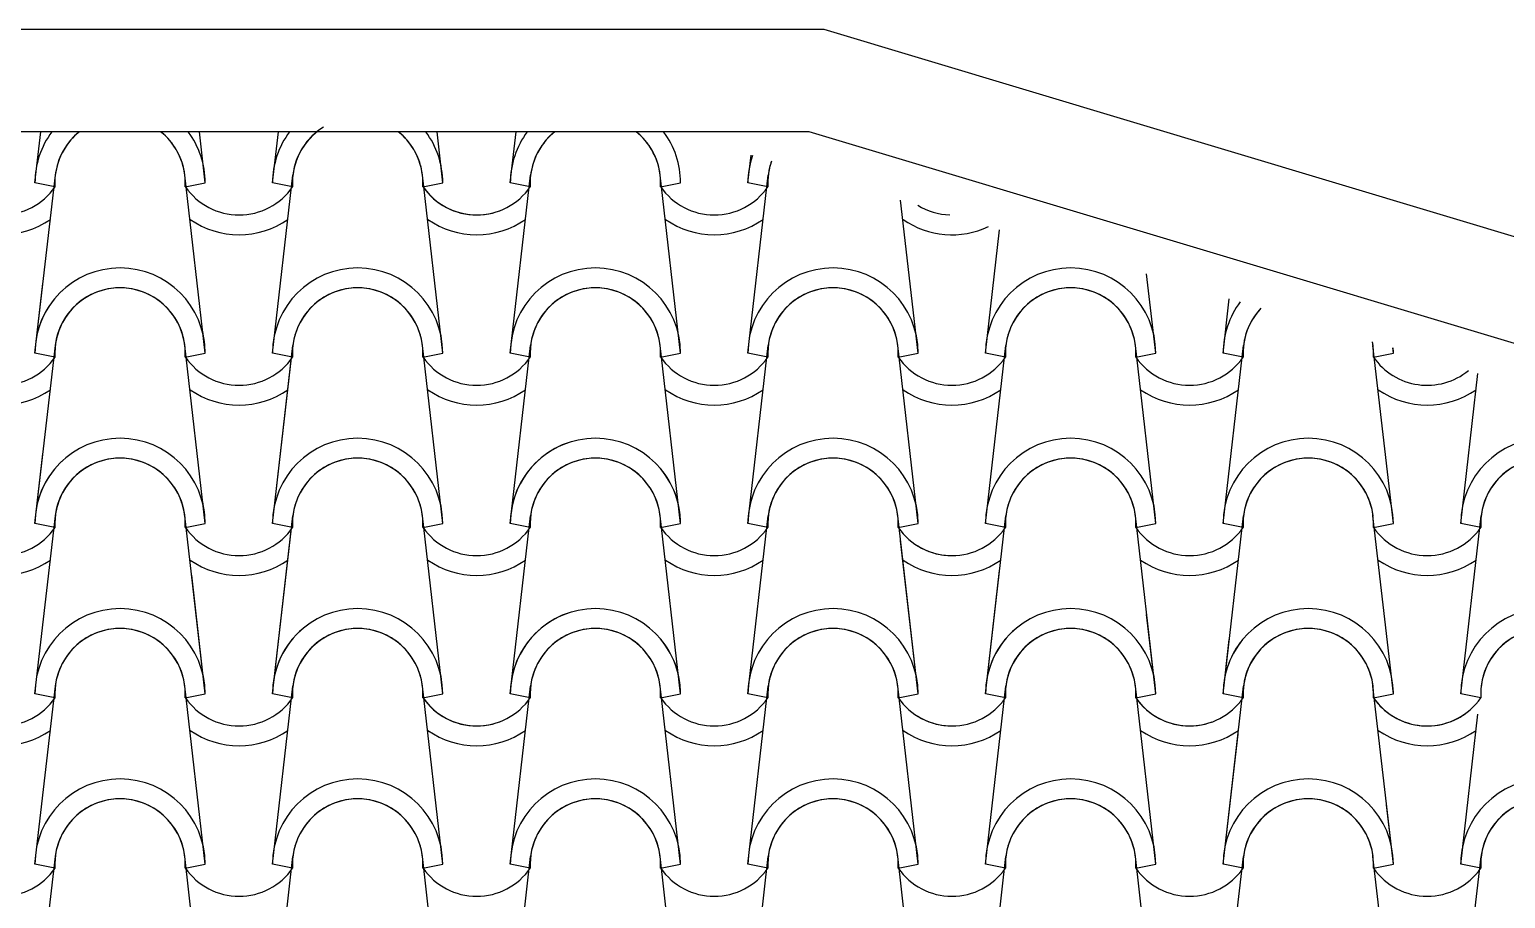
# Model space of a CAD drawing. Header units: millimetres. Extents: x -255 to 41745, y 236 to 29936.
# Drawn here: x 32038 to 33122, y 26380 to 27018 of the extents above; entities that cross this region are included whole.
import ezdxf

# ---------------------------------------------------------------- set-up
doc = ezdxf.new("R2010")
doc.units = ezdxf.units.MM
doc.layers.add('1', color=1, linetype='Continuous')
doc.layers.add('CALIDADES', color=7, linetype='Continuous')

msp = doc.modelspace()

# ---------------------------------------------------------------- linework, layer by layer
at = {"layer": '1'}
for p, q in [((32041.9, 26905.6), (32046.2, 26943.1)), ((32166.9, 26905.6), (32162.7, 26943.1)), ((32166.9, 26905.6), (32162.7, 26943.1)), ((32166.9, 26905.6), (32162.7, 26943.1)), ((32216.4, 26905.6), (32220.7, 26943.1)), ((32216.4, 26905.6), (32220.7, 26943.1)), ((32216.4, 26905.6), (32220.7, 26943.1)), ((32341.4, 26905.6), (32337.2, 26943.1)), ((32341.4, 26905.6), (32337.2, 26943.1)), ((32391, 26905.6), (32395.2, 26943.1)), ((32391, 26905.6), (32395.2, 26943.1)), ((32565.5, 26905.6), (32567.8, 26925.8)), ((32041.9, 26780.6), (32056.9, 26911.3)), ((32056.6, 26902.6), (32041.9, 26905.6)), ((32056.6, 26902.6), (32041.9, 26905.6)), ((32056.6, 26902.6), (32041.9, 26905.6)), ((32166.9, 26780.6), (32152, 26911.3)), ((32152.3, 26902.6), (32166.9, 26905.6)), ((32152.3, 26902.6), (32166.9, 26905.6)), ((32152.3, 26902.6), (32166.9, 26905.6)), ((32152.3, 26902.6), (32166.9, 26905.6)), ((32152.3, 26902.6), (32166.9, 26905.6)), ((32152.3, 26902.6), (32166.9, 26905.6)), ((32152.3, 26902.6), (32166.9, 26905.6)), ((32152.3, 26902.6), (32166.9, 26905.6)), ((32216.4, 26780.6), (32231.4, 26911.3)), ((32231.1, 26902.6), (32216.4, 26905.6)), ((32231.1, 26902.6), (32216.4, 26905.6)), ((32231.1, 26902.6), (32216.4, 26905.6)), ((32231.1, 26902.6), (32216.4, 26905.6)), ((32231.1, 26902.6), (32216.4, 26905.6)), ((32231.1, 26902.6), (32216.4, 26905.6)), ((32231.1, 26902.6), (32216.4, 26905.6)), ((32231.1, 26902.6), (32216.4, 26905.6)), ((32341.4, 26780.6), (32326.5, 26911.3)), ((32341.4, 26780.6), (32326.5, 26911.3)), ((32326.8, 26902.6), (32341.4, 26905.6)), ((32326.8, 26902.6), (32341.4, 26905.6)), ((32326.8, 26902.6), (32341.4, 26905.6)), ((32326.8, 26902.6), (32341.4, 26905.6)), ((32326.8, 26902.6), (32341.4, 26905.6)), ((32326.8, 26902.6), (32341.4, 26905.6)), ((32326.8, 26902.6), (32341.4, 26905.6)), ((32391, 26780.6), (32405.9, 26911.3)), ((32391, 26780.6), (32405.9, 26911.3)), ((32405.6, 26902.6), (32391, 26905.6)), ((32405.6, 26902.6), (32391, 26905.6)), ((32405.6, 26902.6), (32391, 26905.6)), ((32405.6, 26902.6), (32391, 26905.6)), ((32405.6, 26902.6), (32391, 26905.6)), ((32405.6, 26902.6), (32391, 26905.6)), ((32405.6, 26902.6), (32391, 26905.6)), ((32516, 26780.6), (32501, 26911.3)), ((32516, 26780.6), (32501, 26911.3)), ((32501.3, 26902.6), (32516, 26905.6)), ((32501.3, 26902.6), (32516, 26905.6)), ((32501.3, 26902.6), (32516, 26905.6)), ((32501.3, 26902.6), (32516, 26905.6)), ((32565.5, 26780.6), (32580.4, 26911.3)), ((32565.5, 26780.6), (32580.4, 26911.3)), ((32580.1, 26902.6), (32565.5, 26905.6)), ((32580.1, 26902.6), (32565.5, 26905.6)), ((32580.1, 26902.6), (32565.5, 26905.6)), ((32580.1, 26902.6), (32565.5, 26905.6)), ((32690.5, 26780.6), (32677.6, 26892.9)), ((32690.5, 26780.6), (32677.6, 26892.9)), ((32740, 26780.6), (32750.3, 26871.1)), ((32740, 26780.6), (32750.3, 26871.1)), ((32865, 26780.6), (32858.3, 26838.7)), ((32865, 26780.6), (32858.3, 26838.7)), ((32041.9, 26780.6), (32047.8, 26831.8)), ((32914.5, 26780.6), (32919, 26820.5)), ((32914.5, 26780.6), (32919, 26820.5)), ((32166.9, 26780.6), (32165.1, 26796.6)), ((32041.9, 26655.6), (32056.9, 26786.3)), ((32041.9, 26655.6), (32056.9, 26786.3)), ((32166.9, 26655.6), (32152, 26786.3)), ((32166.9, 26655.6), (32152, 26786.3)), ((32216.4, 26655.6), (32231.4, 26786.3)), ((32341.4, 26655.6), (32326.5, 26786.3)), ((32391, 26655.6), (32405.9, 26786.3)), ((32516, 26655.6), (32501, 26786.3)), ((32565.5, 26655.6), (32580.4, 26786.3)), ((32690.5, 26655.6), (32675.5, 26786.3)), ((32740, 26655.6), (32754.9, 26786.3)), ((32865, 26655.6), (32850, 26786.3)), ((32914.5, 26655.6), (32929.4, 26786.3)), ((33039.5, 26655.6), (33024.5, 26786.3)), ((33039.5, 26780.6), (33039, 26784.5)), ((33039.5, 26780.6), (33039, 26784.5)), ((32056.6, 26777.6), (32041.9, 26780.6)), ((32056.6, 26777.6), (32041.9, 26780.6)), ((32056.6, 26777.6), (32041.9, 26780.6)), ((32056.6, 26777.6), (32041.9, 26780.6)), ((32152.3, 26777.6), (32166.9, 26780.6)), ((32152.3, 26777.6), (32166.9, 26780.6)), ((32152.3, 26777.6), (32166.9, 26780.6)), ((32152.3, 26777.6), (32166.9, 26780.6)), ((32216.4, 26780.6), (32216.5, 26781.2)), ((32231.1, 26777.6), (32216.4, 26780.6)), ((32231.1, 26777.6), (32216.4, 26780.6)), ((32231.1, 26777.6), (32216.4, 26780.6)), ((32231.1, 26777.6), (32216.4, 26780.6)), ((32216.4, 26655.6), (32230.3, 26777.1)), ((32326.8, 26777.6), (32341.4, 26780.6)), ((32326.8, 26777.6), (32341.4, 26780.6)), ((32326.8, 26777.6), (32341.4, 26780.6)), ((32326.8, 26777.6), (32341.4, 26780.6)), ((32405.6, 26777.6), (32391, 26780.6)), ((32405.6, 26777.6), (32391, 26780.6)), ((32405.6, 26777.6), (32391, 26780.6)), ((32405.6, 26777.6), (32391, 26780.6)), ((32501.3, 26777.6), (32516, 26780.6)), ((32501.3, 26777.6), (32516, 26780.6)), ((32501.3, 26777.6), (32516, 26780.6)), ((32501.3, 26777.6), (32516, 26780.6)), ((32580.1, 26777.6), (32565.5, 26780.6)), ((32580.1, 26777.6), (32565.5, 26780.6)), ((32580.1, 26777.6), (32565.5, 26780.6)), ((32580.1, 26777.6), (32565.5, 26780.6)), ((32675.8, 26777.6), (32690.5, 26780.6)), ((32675.8, 26777.6), (32690.5, 26780.6)), ((32675.8, 26777.6), (32690.5, 26780.6)), ((32675.8, 26777.6), (32690.5, 26780.6)), ((32754.6, 26777.6), (32740, 26780.6)), ((32754.6, 26777.6), (32740, 26780.6)), ((32754.6, 26777.6), (32740, 26780.6)), ((32754.6, 26777.6), (32740, 26780.6)), ((32850.3, 26777.6), (32865, 26780.6)), ((32850.3, 26777.6), (32865, 26780.6)), ((32850.3, 26777.6), (32865, 26780.6)), ((32850.3, 26777.6), (32865, 26780.6)), ((32929.1, 26777.6), (32914.5, 26780.6)), ((32929.1, 26777.6), (32914.5, 26780.6)), ((32929.1, 26777.6), (32914.5, 26780.6)), ((32929.1, 26777.6), (32914.5, 26780.6)), ((33024.8, 26777.6), (33039.5, 26780.6)), ((33024.8, 26777.6), (33039.5, 26780.6)), ((33024.8, 26777.6), (33039.5, 26780.6)), ((33024.8, 26777.6), (33039.5, 26780.6)), ((33089, 26655.6), (33101.5, 26765.7)), ((32041.9, 26655.6), (32047.8, 26706.8)), ((32166.9, 26655.6), (32165.1, 26671.6)), ((32041.9, 26530.6), (32056.9, 26661.3)), ((32041.9, 26530.6), (32056.9, 26661.3)), ((32041.9, 26530.6), (32056.9, 26661.3)), ((32056.6, 26652.6), (32041.9, 26655.6)), ((32056.6, 26652.6), (32041.9, 26655.6)), ((32056.6, 26652.6), (32041.9, 26655.6)), ((32056.6, 26652.6), (32041.9, 26655.6)), ((32056.6, 26652.6), (32041.9, 26655.6)), ((32056.6, 26652.6), (32041.9, 26655.6)), ((32166.9, 26530.6), (32152, 26661.3)), ((32166.9, 26530.6), (32152, 26661.3)), ((32166.9, 26530.6), (32152, 26661.3)), ((32166.9, 26530.6), (32152, 26661.3)), ((32152.3, 26652.6), (32166.9, 26655.6)), ((32152.3, 26652.6), (32166.9, 26655.6)), ((32152.3, 26652.6), (32166.9, 26655.6)), ((32152.3, 26652.6), (32166.9, 26655.6)), ((32152.3, 26652.6), (32166.9, 26655.6)), ((32152.3, 26652.6), (32166.9, 26655.6)), ((32152.3, 26652.6), (32166.9, 26655.6)), ((32152.3, 26652.6), (32166.9, 26655.6)), ((32216.4, 26530.6), (32231.4, 26661.3)), ((32216.4, 26530.6), (32231.4, 26661.3)), ((32216.4, 26530.6), (32231.4, 26661.3)), ((32216.4, 26655.6), (32216.5, 26656.2)), ((32231.1, 26652.6), (32216.4, 26655.6)), ((32231.1, 26652.6), (32216.4, 26655.6)), ((32231.1, 26652.6), (32216.4, 26655.6)), ((32231.1, 26652.6), (32216.4, 26655.6)), ((32231.1, 26652.6), (32216.4, 26655.6)), ((32231.1, 26652.6), (32216.4, 26655.6)), ((32231.1, 26652.6), (32216.4, 26655.6)), ((32231.1, 26652.6), (32216.4, 26655.6)), ((32341.4, 26530.6), (32326.5, 26661.3)), ((32341.4, 26530.6), (32326.5, 26661.3)), ((32341.4, 26530.6), (32326.5, 26661.3)), ((32326.8, 26652.6), (32341.4, 26655.6)), ((32326.8, 26652.6), (32341.4, 26655.6)), ((32326.8, 26652.6), (32341.4, 26655.6)), ((32326.8, 26652.6), (32341.4, 26655.6)), ((32326.8, 26652.6), (32341.4, 26655.6)), ((32326.8, 26652.6), (32341.4, 26655.6)), ((32391, 26530.6), (32405.9, 26661.3)), ((32391, 26530.6), (32405.9, 26661.3)), ((32391, 26530.6), (32405.9, 26661.3)), ((32405.6, 26652.6), (32391, 26655.6)), ((32405.6, 26652.6), (32391, 26655.6)), ((32405.6, 26652.6), (32391, 26655.6)), ((32405.6, 26652.6), (32391, 26655.6)), ((32405.6, 26652.6), (32391, 26655.6)), ((32405.6, 26652.6), (32391, 26655.6)), ((32516, 26530.6), (32501, 26661.3)), ((32516, 26530.6), (32501, 26661.3)), ((32501.3, 26652.6), (32516, 26655.6)), ((32501.3, 26652.6), (32516, 26655.6)), ((32501.3, 26652.6), (32516, 26655.6)), ((32501.3, 26652.6), (32516, 26655.6)), ((32565.5, 26530.6), (32580.4, 26661.3)), ((32565.5, 26530.6), (32580.4, 26661.3)), ((32580.1, 26652.6), (32565.5, 26655.6)), ((32580.1, 26652.6), (32565.5, 26655.6)), ((32580.1, 26652.6), (32565.5, 26655.6)), ((32580.1, 26652.6), (32565.5, 26655.6)), ((32690.5, 26530.6), (32675.5, 26661.3)), ((32675.8, 26652.6), (32690.5, 26655.6)), ((32675.8, 26652.6), (32690.5, 26655.6)), ((32740, 26530.6), (32754.9, 26661.3)), ((32754.6, 26652.6), (32740, 26655.6)), ((32754.6, 26652.6), (32740, 26655.6)), ((32865, 26530.6), (32850, 26661.3)), ((32850.3, 26652.6), (32865, 26655.6)), ((32850.3, 26652.6), (32865, 26655.6)), ((32914.5, 26530.6), (32929.4, 26661.3)), ((32929.1, 26652.6), (32914.5, 26655.6)), ((32929.1, 26652.6), (32914.5, 26655.6)), ((33039.5, 26530.6), (33024.5, 26661.3)), ((33024.8, 26652.6), (33039.5, 26655.6)), ((33024.8, 26652.6), (33039.5, 26655.6)), ((33089, 26530.6), (33103.9, 26661.3)), ((33103.6, 26652.6), (33089, 26655.6)), ((33103.6, 26652.6), (33089, 26655.6)), ((32216.4, 26530.6), (32230.3, 26652.1)), ((32690.5, 26530.6), (32677.6, 26642.9)), ((32740, 26530.6), (32750.3, 26621.1)), ((32166.9, 26530.6), (32157, 26617.6)), ((32690.5, 26530.6), (32680.5, 26617.6)), ((32865, 26530.6), (32858.3, 26588.7)), ((32216.4, 26530.6), (32222.8, 26586.3)), ((32740, 26530.6), (32746.3, 26586.3)), ((32914.5, 26530.6), (32919, 26570.5)), ((32041.9, 26405.6), (32056.9, 26536.3)), ((32166.9, 26405.6), (32152, 26536.3)), ((32216.4, 26405.6), (32231.4, 26536.3)), ((32341.4, 26405.6), (32326.5, 26536.3)), ((32341.4, 26405.6), (32326.5, 26536.3)), ((32391, 26405.6), (32405.9, 26536.3)), ((32391, 26405.6), (32405.9, 26536.3)), ((32516, 26405.6), (32501, 26536.3)), ((32516, 26405.6), (32501, 26536.3)), ((32565.5, 26405.6), (32580.4, 26536.3)), ((32565.5, 26405.6), (32580.4, 26536.3)), ((32690.5, 26405.6), (32675.5, 26536.3)), ((32690.5, 26405.6), (32675.5, 26536.3)), ((32740, 26405.6), (32754.9, 26536.3)), ((32740, 26405.6), (32754.9, 26536.3)), ((32865, 26405.6), (32850, 26536.3)), ((32865, 26405.6), (32850, 26536.3)), ((32914.5, 26405.6), (32929.4, 26536.3)), ((33039.5, 26405.6), (33024.5, 26536.3)), ((33039.5, 26530.6), (33039, 26534.5)), ((32056.6, 26527.6), (32041.9, 26530.6)), ((32056.6, 26527.6), (32041.9, 26530.6)), ((32056.6, 26527.6), (32041.9, 26530.6)), ((32056.6, 26527.6), (32041.9, 26530.6)), ((32056.6, 26527.6), (32041.9, 26530.6)), ((32056.6, 26527.6), (32041.9, 26530.6)), ((32056.6, 26527.6), (32041.9, 26530.6)), ((32152.3, 26527.6), (32166.9, 26530.6)), ((32152.3, 26527.6), (32166.9, 26530.6)), ((32152.3, 26527.6), (32166.9, 26530.6)), ((32152.3, 26527.6), (32166.9, 26530.6)), ((32152.3, 26527.6), (32166.9, 26530.6)), ((32152.3, 26527.6), (32166.9, 26530.6)), ((32152.3, 26527.6), (32166.9, 26530.6)), ((32152.3, 26527.6), (32166.9, 26530.6)), ((32152.3, 26527.6), (32166.9, 26530.6)), ((32152.3, 26527.6), (32166.9, 26530.6)), ((32152.3, 26527.6), (32166.9, 26530.6)), ((32152.3, 26527.6), (32166.9, 26530.6)), ((32152.3, 26527.6), (32166.9, 26530.6)), ((32152.3, 26527.6), (32166.9, 26530.6)), ((32231.1, 26527.6), (32216.4, 26530.6)), ((32231.1, 26527.6), (32216.4, 26530.6)), ((32231.1, 26527.6), (32216.4, 26530.6)), ((32231.1, 26527.6), (32216.4, 26530.6)), ((32231.1, 26527.6), (32216.4, 26530.6)), ((32231.1, 26527.6), (32216.4, 26530.6)), ((32231.1, 26527.6), (32216.4, 26530.6)), ((32231.1, 26527.6), (32216.4, 26530.6)), ((32231.1, 26527.6), (32216.4, 26530.6)), ((32231.1, 26527.6), (32216.4, 26530.6)), ((32231.1, 26527.6), (32216.4, 26530.6)), ((32231.1, 26527.6), (32216.4, 26530.6)), ((32231.1, 26527.6), (32216.4, 26530.6)), ((32231.1, 26527.6), (32216.4, 26530.6)), ((32326.8, 26527.6), (32341.4, 26530.6)), ((32326.8, 26527.6), (32341.4, 26530.6)), ((32326.8, 26527.6), (32341.4, 26530.6)), ((32326.8, 26527.6), (32341.4, 26530.6)), ((32326.8, 26527.6), (32341.4, 26530.6)), ((32326.8, 26527.6), (32341.4, 26530.6)), ((32326.8, 26527.6), (32341.4, 26530.6)), ((32326.8, 26527.6), (32341.4, 26530.6)), ((32326.8, 26527.6), (32341.4, 26530.6)), ((32326.8, 26527.6), (32341.4, 26530.6)), ((32326.8, 26527.6), (32341.4, 26530.6)), ((32326.8, 26527.6), (32341.4, 26530.6)), ((32326.8, 26527.6), (32341.4, 26530.6)), ((32405.6, 26527.6), (32391, 26530.6)), ((32405.6, 26527.6), (32391, 26530.6)), ((32405.6, 26527.6), (32391, 26530.6)), ((32405.6, 26527.6), (32391, 26530.6)), ((32405.6, 26527.6), (32391, 26530.6)), ((32405.6, 26527.6), (32391, 26530.6)), ((32405.6, 26527.6), (32391, 26530.6)), ((32405.6, 26527.6), (32391, 26530.6)), ((32405.6, 26527.6), (32391, 26530.6)), ((32405.6, 26527.6), (32391, 26530.6)), ((32405.6, 26527.6), (32391, 26530.6)), ((32405.6, 26527.6), (32391, 26530.6)), ((32405.6, 26527.6), (32391, 26530.6)), ((32501.3, 26527.6), (32516, 26530.6)), ((32501.3, 26527.6), (32516, 26530.6)), ((32501.3, 26527.6), (32516, 26530.6)), ((32501.3, 26527.6), (32516, 26530.6)), ((32501.3, 26527.6), (32516, 26530.6)), ((32501.3, 26527.6), (32516, 26530.6)), ((32501.3, 26527.6), (32516, 26530.6)), ((32501.3, 26527.6), (32516, 26530.6)), ((32580.1, 26527.6), (32565.5, 26530.6)), ((32580.1, 26527.6), (32565.5, 26530.6)), ((32580.1, 26527.6), (32565.5, 26530.6)), ((32580.1, 26527.6), (32565.5, 26530.6)), ((32580.1, 26527.6), (32565.5, 26530.6)), ((32580.1, 26527.6), (32565.5, 26530.6)), ((32580.1, 26527.6), (32565.5, 26530.6)), ((32580.1, 26527.6), (32565.5, 26530.6)), ((32675.8, 26527.6), (32690.5, 26530.6)), ((32675.8, 26527.6), (32690.5, 26530.6)), ((32675.8, 26527.6), (32690.5, 26530.6)), ((32675.8, 26527.6), (32690.5, 26530.6)), ((32675.8, 26527.6), (32690.5, 26530.6)), ((32675.8, 26527.6), (32690.5, 26530.6)), ((32754.6, 26527.6), (32740, 26530.6)), ((32754.6, 26527.6), (32740, 26530.6)), ((32754.6, 26527.6), (32740, 26530.6)), ((32754.6, 26527.6), (32740, 26530.6)), ((32754.6, 26527.6), (32740, 26530.6)), ((32754.6, 26527.6), (32740, 26530.6)), ((32850.3, 26527.6), (32865, 26530.6)), ((32850.3, 26527.6), (32865, 26530.6)), ((32850.3, 26527.6), (32865, 26530.6)), ((32850.3, 26527.6), (32865, 26530.6)), ((32929.1, 26527.6), (32914.5, 26530.6)), ((32929.1, 26527.6), (32914.5, 26530.6)), ((32929.1, 26527.6), (32914.5, 26530.6)), ((32929.1, 26527.6), (32914.5, 26530.6)), ((33024.8, 26527.6), (33039.5, 26530.6)), ((33024.8, 26527.6), (33039.5, 26530.6)), ((33024.8, 26527.6), (33039.5, 26530.6)), ((33024.8, 26527.6), (33039.5, 26530.6)), ((33103.6, 26527.6), (33089, 26530.6)), ((33103.6, 26527.6), (33089, 26530.6)), ((33089, 26405.6), (33101.5, 26515.7)), ((32914.5, 26405.6), (32925.4, 26501)), ((33039.5, 26405.6), (33034.5, 26449)), ((33089, 26405.6), (33090.9, 26422.2)), ((32041.9, 26280.6), (32056.9, 26411.3)), ((32056.6, 26402.6), (32041.9, 26405.6)), ((32056.6, 26402.6), (32041.9, 26405.6)), ((32166.9, 26280.6), (32152, 26411.3)), ((32152.3, 26402.6), (32166.9, 26405.6)), ((32152.3, 26402.6), (32166.9, 26405.6)), ((32216.4, 26280.6), (32231.4, 26411.3)), ((32231.1, 26402.6), (32216.4, 26405.6)), ((32231.1, 26402.6), (32216.4, 26405.6)), ((32341.4, 26280.6), (32326.5, 26411.3)), ((32326.8, 26402.6), (32341.4, 26405.6)), ((32326.8, 26402.6), (32341.4, 26405.6)), ((32326.8, 26402.6), (32341.4, 26405.6)), ((32326.8, 26402.6), (32341.4, 26405.6)), ((32391, 26280.6), (32405.9, 26411.3)), ((32405.6, 26402.6), (32391, 26405.6)), ((32405.6, 26402.6), (32391, 26405.6)), ((32405.6, 26402.6), (32391, 26405.6)), ((32405.6, 26402.6), (32391, 26405.6)), ((32516, 26280.6), (32501, 26411.3)), ((32501.3, 26402.6), (32516, 26405.6)), ((32501.3, 26402.6), (32516, 26405.6)), ((32501.3, 26402.6), (32516, 26405.6)), ((32501.3, 26402.6), (32516, 26405.6)), ((32565.5, 26280.6), (32580.4, 26411.3)), ((32580.1, 26402.6), (32565.5, 26405.6)), ((32580.1, 26402.6), (32565.5, 26405.6)), ((32580.1, 26402.6), (32565.5, 26405.6)), ((32580.1, 26402.6), (32565.5, 26405.6)), ((32690.5, 26280.6), (32675.5, 26411.3)), ((32675.8, 26402.6), (32690.5, 26405.6)), ((32675.8, 26402.6), (32690.5, 26405.6)), ((32675.8, 26402.6), (32690.5, 26405.6)), ((32675.8, 26402.6), (32690.5, 26405.6)), ((32740, 26280.6), (32754.9, 26411.3)), ((32754.6, 26402.6), (32740, 26405.6)), ((32754.6, 26402.6), (32740, 26405.6)), ((32754.6, 26402.6), (32740, 26405.6)), ((32754.6, 26402.6), (32740, 26405.6)), ((32865, 26280.6), (32850, 26411.3)), ((32850.3, 26402.6), (32865, 26405.6)), ((32850.3, 26402.6), (32865, 26405.6)), ((32850.3, 26402.6), (32865, 26405.6)), ((32850.3, 26402.6), (32865, 26405.6)), ((32914.5, 26280.6), (32929.4, 26411.3)), ((32929.1, 26402.6), (32914.5, 26405.6)), ((32929.1, 26402.6), (32914.5, 26405.6)), ((32929.1, 26402.6), (32914.5, 26405.6)), ((32929.1, 26402.6), (32914.5, 26405.6)), ((33039.5, 26280.6), (33024.5, 26411.3)), ((33024.8, 26402.6), (33039.5, 26405.6)), ((33024.8, 26402.6), (33039.5, 26405.6)), ((33024.8, 26402.6), (33039.5, 26405.6)), ((33024.8, 26402.6), (33039.5, 26405.6)), ((33089, 26280.6), (33103.9, 26411.3)), ((33103.6, 26402.6), (33089, 26405.6)), ((33103.6, 26402.6), (33089, 26405.6)), ((33103.6, 26402.6), (33089, 26405.6)), ((33103.6, 26402.6), (33089, 26405.6))]:
    msp.add_line(p, q, dxfattribs=at)
for centre, radius, start, end in [((32278.9, 26905.6), 47.9, 121.4531, 183.5113), ((32278.9, 26905.6), 47.9, 121.4531, 183.5113), ((32278.9, 26905.6), 47.9, 121.4531, 173.162), ((32104.4, 26905.6), 62.5, 143.1301, 180), ((32104.4, 26905.6), 62.5, 143.1301, 180), ((32104.4, 26905.6), 62.5, 143.1301, 180), ((32104.4, 26905.6), 47.9, 128.5, 183.5113), ((32104.4, 26905.6), 47.9, 128.5, 183.5113), ((32104.4, 26905.6), 47.9, 128.5, 183.5113), ((32104.4, 26905.6), 47.9, 128.5, 173.162), ((32104.4, 26905.6), 47.9, 356.4887, 51.5), ((32104.4, 26905.6), 47.9, 356.4887, 51.5), ((32104.4, 26905.6), 47.9, 356.4887, 51.5), ((32104.4, 26905.6), 47.9, 6.838, 51.5), ((32104.4, 26905.6), 62.5, 0, 36.8699), ((32104.4, 26905.6), 62.5, 0, 36.8699), ((32104.4, 26905.6), 62.5, 0, 36.8699), ((32278.9, 26905.6), 62.5, 143.1301, 180), ((32278.9, 26905.6), 62.5, 143.1301, 180), ((32278.9, 26905.6), 62.5, 143.1301, 180), ((32278.9, 26905.6), 62.5, 143.1301, 180), ((32278.9, 26905.6), 62.5, 143.1301, 180), ((32278.9, 26905.6), 62.5, 143.1301, 180), ((32278.9, 26905.6), 62.5, 143.1301, 180), ((32278.9, 26905.6), 47.9, 128.5, 183.5113), ((32278.9, 26905.6), 47.9, 128.5, 183.5113), ((32278.9, 26905.6), 47.9, 128.5, 183.5113), ((32278.9, 26905.6), 47.9, 128.5, 183.5113), ((32278.9, 26905.6), 47.9, 128.5, 183.5113), ((32278.9, 26905.6), 47.9, 128.5, 173.162), ((32278.9, 26905.6), 47.9, 128.5, 173.162), ((32278.9, 26905.6), 47.9, 356.4887, 51.5), ((32278.9, 26905.6), 47.9, 356.4887, 51.5), ((32278.9, 26905.6), 47.9, 356.4887, 51.5), ((32278.9, 26905.6), 47.9, 6.838, 51.5), ((32278.9, 26905.6), 47.9, 356.4887, 51.5), ((32278.9, 26905.6), 47.9, 356.4887, 51.5), ((32278.9, 26905.6), 47.9, 6.838, 51.5), ((32278.9, 26905.6), 62.5, 0, 36.8699), ((32278.9, 26905.6), 62.5, 0, 36.8699), ((32278.9, 26905.6), 62.5, 0, 36.8699), ((32278.9, 26905.6), 62.5, 0, 36.8699), ((32278.9, 26905.6), 62.5, 0, 36.8699), ((32453.5, 26905.6), 62.5, 143.1301, 180), ((32453.5, 26905.6), 62.5, 143.1301, 180), ((32453.5, 26905.6), 62.5, 143.1301, 180), ((32453.5, 26905.6), 62.5, 143.1301, 180), ((32453.5, 26905.6), 47.9, 128.5, 183.5113), ((32453.5, 26905.6), 47.9, 128.5, 183.5113), ((32453.5, 26905.6), 47.9, 128.5, 183.5113), ((32453.5, 26905.6), 47.9, 128.5, 183.5113), ((32453.5, 26905.6), 47.9, 128.5, 173.162), ((32453.5, 26905.6), 47.9, 128.5, 173.162), ((32453.5, 26905.6), 47.9, 356.4887, 51.5), ((32453.5, 26905.6), 47.9, 356.4887, 51.5), ((32453.5, 26905.6), 47.9, 6.838, 51.5), ((32453.5, 26905.6), 47.9, 356.4887, 51.5), ((32453.5, 26905.6), 47.9, 356.4887, 51.5), ((32453.5, 26905.6), 47.9, 6.838, 51.5), ((32453.5, 26905.6), 62.5, 0, 36.8699), ((32453.5, 26905.6), 62.5, 0, 36.8699), ((32453.5, 26905.6), 62.5, 0, 36.8699), ((32453.5, 26905.6), 62.5, 0, 36.8699), ((32628, 26905.6), 62.5, 161.3387, 180), ((32628, 26905.6), 62.5, 161.3387, 180), ((32628, 26905.6), 62.5, 161.3387, 180), ((32628, 26905.6), 62.5, 161.3387, 180), ((32628, 26905.6), 47.9, 160.7412, 183.5113), ((32628, 26905.6), 47.9, 160.7412, 183.5113), ((32628, 26905.6), 47.9, 160.7412, 183.5113), ((32628, 26905.6), 47.9, 160.7412, 183.5113), ((32628, 26905.6), 47.9, 160.7412, 173.162), ((32628, 26905.6), 47.9, 160.7412, 173.162), ((32017.3, 26929.9), 47.9, 214.756, 325.244), ((32017.3, 26929.9), 47.9, 214.756, 325.244), ((32017.3, 26929.9), 47.9, 214.756, 325.244), ((32191.8, 26929.9), 47.9, 214.756, 325.244), ((32191.8, 26929.9), 47.9, 214.756, 325.244), ((32191.8, 26929.9), 47.9, 214.756, 325.244), ((32191.8, 26929.9), 47.9, 214.756, 325.244), ((32191.8, 26929.9), 47.9, 214.756, 325.244), ((32191.8, 26929.9), 47.9, 214.756, 325.244), ((32191.8, 26929.9), 47.9, 214.756, 325.244), ((32191.8, 26929.9), 47.9, 214.756, 325.244), ((32366.3, 26929.9), 47.9, 214.756, 325.244), ((32366.3, 26929.9), 47.9, 214.756, 325.244), ((32366.3, 26929.9), 47.9, 214.756, 325.244), ((32366.3, 26929.9), 47.9, 214.756, 325.244), ((32366.3, 26929.9), 47.9, 214.756, 325.244), ((32366.3, 26929.9), 47.9, 214.756, 325.244), ((32366.3, 26929.9), 47.9, 214.756, 290.3354), ((32366.3, 26929.9), 47.9, 214.756, 290.3354), ((32366.3, 26929.9), 47.9, 214.756, 325.244), ((32540.8, 26929.9), 47.9, 214.756, 325.244), ((32540.8, 26929.9), 47.9, 214.756, 325.244), ((32540.8, 26929.9), 47.9, 214.756, 325.244), ((32540.8, 26929.9), 47.9, 214.756, 325.244), ((32715.3, 26929.9), 47.9, 238.383, 268.2185), ((32715.3, 26929.9), 47.9, 238.383, 268.2185), ((32715.3, 26929.9), 47.9, 238.383, 268.2185), ((32715.3, 26929.9), 47.9, 238.383, 268.2185), ((32017.3, 26929.9), 62.5, 234.9308, 305.0692), ((32017.3, 26929.9), 62.5, 234.9308, 305.0692), ((32191.8, 26929.9), 62.5, 234.9308, 305.0692), ((32191.8, 26929.9), 62.5, 234.9308, 305.0692), ((32191.8, 26929.9), 62.5, 234.9308, 305.0692), ((32366.3, 26929.9), 62.5, 234.9308, 305.0692), ((32366.3, 26929.9), 62.5, 234.9308, 305.0692), ((32366.3, 26929.9), 62.5, 234.9308, 305.0692), ((32366.3, 26929.9), 62.5, 234.9308, 305.0692), ((32540.8, 26929.9), 62.5, 234.9308, 305.0692), ((32540.8, 26929.9), 62.5, 234.9308, 305.0692), ((32715.3, 26929.9), 62.5, 234.9308, 295.4988), ((32104.4, 26780.6), 62.5, 0, 180), ((32104.4, 26780.6), 62.5, 0, 180), ((32278.9, 26780.6), 62.5, 0, 180), ((32278.9, 26780.6), 62.5, 0, 180), ((32453.5, 26780.6), 62.5, 0, 180), ((32453.5, 26780.6), 62.5, 0, 180), ((32453.5, 26780.6), 62.5, 0, 180), ((32453.5, 26780.6), 62.5, 0, 180), ((32628, 26780.6), 62.5, 0, 180), ((32628, 26780.6), 62.5, 0, 180), ((32628, 26780.6), 62.5, 0, 180), ((32628, 26780.6), 62.5, 0, 180), ((32802.5, 26780.6), 62.5, 0, 180), ((32802.5, 26780.6), 62.5, 0, 180), ((32802.5, 26780.6), 62.5, 0, 180), ((32802.5, 26780.6), 62.5, 0, 180), ((32104.4, 26780.6), 62.5, 131.6015, 180), ((32104.4, 26780.6), 62.5, 131.6015, 180), ((32104.4, 26780.6), 47.9, 356.4887, 183.5113), ((32104.4, 26780.6), 47.9, 356.4887, 183.5113), ((32104.4, 26780.6), 47.9, 6.838, 173.162), ((32278.9, 26780.6), 47.9, 356.4887, 183.5113), ((32278.9, 26780.6), 47.9, 356.4887, 183.5113), ((32278.9, 26780.6), 47.9, 6.838, 173.162), ((32453.5, 26780.6), 47.9, 356.4887, 183.5113), ((32453.5, 26780.6), 47.9, 356.4887, 183.5113), ((32453.5, 26780.6), 47.9, 356.4887, 183.5113), ((32453.5, 26780.6), 47.9, 356.4887, 183.5113), ((32453.5, 26780.6), 47.9, 6.838, 173.162), ((32453.5, 26780.6), 47.9, 6.838, 173.162), ((32628, 26780.6), 47.9, 356.4887, 183.5113), ((32628, 26780.6), 47.9, 356.4887, 183.5113), ((32628, 26780.6), 47.9, 356.4887, 183.5113), ((32628, 26780.6), 47.9, 356.4887, 183.5113), ((32628, 26780.6), 47.9, 6.838, 173.162), ((32628, 26780.6), 47.9, 6.838, 173.162), ((32802.5, 26780.6), 47.9, 356.4887, 183.5113), ((32802.5, 26780.6), 47.9, 356.4887, 183.5113), ((32802.5, 26780.6), 47.9, 356.4887, 183.5113), ((32802.5, 26780.6), 47.9, 356.4887, 183.5113), ((32802.5, 26780.6), 47.9, 6.838, 173.162), ((32802.5, 26780.6), 47.9, 6.838, 173.162), ((32104.4, 26780.6), 47.9, 120.035, 183.5113), ((32104.4, 26780.6), 47.9, 120.035, 183.5113), ((32104.4, 26780.6), 47.9, 120.035, 173.162), ((32977, 26780.6), 62.5, 143.1002, 180), ((32977, 26780.6), 62.5, 143.1002, 180), ((32977, 26780.6), 62.5, 143.1002, 180), ((32977, 26780.6), 62.5, 143.1002, 180), ((32977, 26780.6), 47.9, 136.5313, 183.5113), ((32977, 26780.6), 47.9, 136.5313, 183.5113), ((32977, 26780.6), 47.9, 136.5313, 183.5113), ((32977, 26780.6), 47.9, 136.5313, 183.5113), ((32977, 26780.6), 47.9, 136.5313, 173.162), ((32977, 26780.6), 47.9, 136.5313, 173.162), ((32104.4, 26780.6), 47.9, 356.4887, 26.5665), ((32104.4, 26780.6), 47.9, 356.4887, 26.5665), ((32104.4, 26780.6), 47.9, 6.838, 26.5665), ((32104.4, 26780.6), 62.5, 0, 15), ((32104.4, 26780.6), 62.5, 0, 15), ((32977, 26780.6), 47.9, 356.4887, 10.0702), ((32977, 26780.6), 47.9, 356.4887, 10.0702), ((32977, 26780.6), 47.9, 6.838, 10.0702), ((32977, 26780.6), 47.9, 356.4887, 10.0702), ((32977, 26780.6), 47.9, 356.4887, 10.0702), ((32977, 26780.6), 47.9, 6.838, 10.0702), ((32977, 26780.6), 62.5, 0, 3.5013), ((32977, 26780.6), 62.5, 0, 3.5013), ((32977, 26780.6), 62.5, 0, 3.5013), ((32977, 26780.6), 62.5, 0, 3.5013), ((32017.3, 26804.9), 47.9, 214.756, 325.244), ((32017.3, 26804.9), 47.9, 214.756, 325.244), ((32017.3, 26804.9), 47.9, 214.756, 325.244), ((32017.3, 26804.9), 47.9, 214.756, 325.244), ((32191.8, 26804.9), 47.9, 214.756, 325.244), ((32191.8, 26804.9), 47.9, 214.756, 325.244), ((32191.8, 26804.9), 47.9, 214.756, 325.244), ((32191.8, 26804.9), 47.9, 214.756, 325.244), ((32191.8, 26804.9), 47.9, 214.756, 325.244), ((32191.8, 26804.9), 47.9, 214.756, 325.244), ((32366.3, 26804.9), 47.9, 214.756, 325.244), ((32366.3, 26804.9), 47.9, 214.756, 325.244), ((32366.3, 26804.9), 47.9, 214.756, 325.244), ((32366.3, 26804.9), 47.9, 214.756, 325.244), ((32540.8, 26804.9), 47.9, 214.756, 325.244), ((32540.8, 26804.9), 47.9, 214.756, 325.244), ((32540.8, 26804.9), 47.9, 214.756, 325.244), ((32540.8, 26804.9), 47.9, 214.756, 325.244), ((32715.3, 26804.9), 47.9, 214.756, 325.244), ((32715.3, 26804.9), 47.9, 214.756, 325.244), ((32715.3, 26804.9), 47.9, 214.756, 325.244), ((32715.3, 26804.9), 47.9, 214.756, 325.244), ((32889.8, 26804.9), 47.9, 214.756, 325.244), ((32889.8, 26804.9), 47.9, 214.756, 325.244), ((32889.8, 26804.9), 47.9, 214.756, 325.244), ((32889.8, 26804.9), 47.9, 214.756, 325.244), ((33064.3, 26804.9), 47.9, 214.756, 309.2067), ((33064.3, 26804.9), 47.9, 214.756, 309.2067), ((33064.3, 26804.9), 47.9, 214.756, 309.2067), ((33064.3, 26804.9), 47.9, 214.756, 309.2067), ((32017.3, 26804.9), 62.5, 234.9308, 305.0692), ((32017.3, 26804.9), 62.5, 234.9308, 305.0692), ((32191.8, 26804.9), 62.5, 234.9308, 305.0692), ((32191.8, 26804.9), 62.5, 234.9308, 305.0692), ((32191.8, 26804.9), 62.5, 234.9308, 305.0692), ((32366.3, 26804.9), 62.5, 234.9308, 305.0692), ((32366.3, 26804.9), 62.5, 234.9308, 305.0692), ((32540.8, 26804.9), 62.5, 234.9308, 305.0692), ((32540.8, 26804.9), 62.5, 234.9308, 305.0692), ((32715.3, 26804.9), 62.5, 234.9308, 305.0692), ((32715.3, 26804.9), 62.5, 234.9308, 305.0692), ((32889.8, 26804.9), 62.5, 234.9308, 305.0692), ((32889.8, 26804.9), 62.5, 234.9308, 305.0692), ((33064.3, 26804.9), 62.5, 234.9308, 305.0692), ((33064.3, 26804.9), 62.5, 234.9308, 305.0692), ((32104.4, 26655.6), 62.5, 0, 180), ((32104.4, 26655.6), 62.5, 0, 180), ((32104.4, 26655.6), 62.5, 0, 180), ((32104.4, 26655.6), 62.5, 0, 180), ((32278.9, 26655.6), 62.5, 0, 180), ((32278.9, 26655.6), 62.5, 0, 180), ((32278.9, 26655.6), 62.5, 0, 180), ((32278.9, 26655.6), 62.5, 0, 180), ((32453.5, 26655.6), 62.5, 0, 180), ((32453.5, 26655.6), 62.5, 0, 180), ((32453.5, 26655.6), 62.5, 106.5253, 180), ((32453.5, 26655.6), 62.5, 106.5253, 180), ((32628, 26655.6), 62.5, 0, 180), ((32628, 26655.6), 62.5, 0, 180), ((32802.5, 26655.6), 62.5, 0, 180), ((32802.5, 26655.6), 62.5, 0, 180), ((32977, 26655.6), 62.5, 0, 180), ((32977, 26655.6), 62.5, 0, 180), ((33151.5, 26655.6), 62.5, 0, 180), ((33151.5, 26655.6), 62.5, 0, 180), ((32104.4, 26655.6), 62.5, 131.6015, 180), ((32104.4, 26655.6), 62.5, 131.6015, 180), ((32104.4, 26655.6), 47.9, 356.4887, 183.5113), ((32104.4, 26655.6), 47.9, 356.4887, 183.5113), ((32104.4, 26655.6), 47.9, 356.4887, 183.5113), ((32104.4, 26655.6), 47.9, 356.4887, 183.5113), ((32104.4, 26655.6), 47.9, 120.035, 183.5113), ((32104.4, 26655.6), 47.9, 120.035, 183.5113), ((32104.4, 26655.6), 47.9, 6.838, 173.162), ((32104.4, 26655.6), 47.9, 6.838, 173.162), ((32104.4, 26655.6), 47.9, 120.035, 173.162), ((32278.9, 26655.6), 47.9, 356.4887, 183.5113), ((32278.9, 26655.6), 47.9, 356.4887, 183.5113), ((32278.9, 26655.6), 47.9, 356.4887, 183.5113), ((32278.9, 26655.6), 47.9, 356.4887, 183.5113), ((32278.9, 26655.6), 47.9, 6.838, 173.162), ((32278.9, 26655.6), 47.9, 6.838, 173.162), ((32453.5, 26655.6), 47.9, 356.4887, 183.5113), ((32453.5, 26655.6), 47.9, 356.4887, 183.5113), ((32453.5, 26655.6), 47.9, 356.4887, 183.5113), ((32453.5, 26655.6), 47.9, 356.4887, 183.5113), ((32453.5, 26655.6), 47.9, 6.838, 173.162), ((32453.5, 26655.6), 47.9, 6.838, 173.162), ((32628, 26655.6), 47.9, 356.4887, 183.5113), ((32628, 26655.6), 47.9, 356.4887, 183.5113), ((32628, 26655.6), 47.9, 6.838, 173.162), ((32802.5, 26655.6), 47.9, 356.4887, 183.5113), ((32802.5, 26655.6), 47.9, 356.4887, 183.5113), ((32802.5, 26655.6), 47.9, 6.838, 173.162), ((32977, 26655.6), 47.9, 356.4887, 183.5113), ((32977, 26655.6), 47.9, 356.4887, 183.5113), ((32977, 26655.6), 47.9, 6.838, 173.162), ((33151.5, 26655.6), 47.9, 356.4887, 183.5113), ((33151.5, 26655.6), 47.9, 356.4887, 183.5113), ((33151.5, 26655.6), 47.9, 6.838, 173.162), ((32453.5, 26655.6), 62.5, 0, 40.0762), ((32453.5, 26655.6), 62.5, 0, 40.0762), ((32104.4, 26655.6), 47.9, 356.4887, 26.5665), ((32104.4, 26655.6), 47.9, 356.4887, 26.5665), ((32104.4, 26655.6), 47.9, 6.838, 26.5665), ((32628, 26655.6), 62.5, 161.3387, 180), ((32628, 26655.6), 62.5, 161.3387, 180), ((32104.4, 26655.6), 62.5, 0, 15), ((32104.4, 26655.6), 62.5, 0, 15), ((32628, 26655.6), 47.9, 160.7412, 183.5113), ((32628, 26655.6), 47.9, 160.7412, 183.5113), ((32628, 26655.6), 47.9, 160.7412, 173.162), ((32017.3, 26679.9), 47.9, 214.756, 325.244), ((32017.3, 26679.9), 47.9, 214.756, 325.244), ((32017.3, 26679.9), 47.9, 214.756, 325.244), ((32017.3, 26679.9), 47.9, 214.756, 325.244), ((32017.3, 26679.9), 47.9, 214.756, 325.244), ((32017.3, 26679.9), 47.9, 214.756, 325.244), ((32191.8, 26679.9), 47.9, 214.756, 325.244), ((32191.8, 26679.9), 47.9, 214.756, 325.244), ((32191.8, 26679.9), 47.9, 214.756, 325.244), ((32191.8, 26679.9), 47.9, 214.756, 325.244), ((32191.8, 26679.9), 47.9, 214.756, 325.244), ((32191.8, 26679.9), 47.9, 214.756, 325.244), ((32191.8, 26679.9), 47.9, 214.756, 325.244), ((32191.8, 26679.9), 47.9, 214.756, 325.244), ((32191.8, 26679.9), 47.9, 214.756, 325.244), ((32191.8, 26679.9), 47.9, 214.756, 325.244), ((32366.3, 26679.9), 47.9, 214.756, 325.244), ((32366.3, 26679.9), 47.9, 214.756, 325.244), ((32366.3, 26679.9), 47.9, 214.756, 325.244), ((32366.3, 26679.9), 47.9, 214.756, 325.244), ((32366.3, 26679.9), 47.9, 214.756, 325.244), ((32366.3, 26679.9), 47.9, 214.756, 325.244), ((32540.8, 26679.9), 47.9, 214.756, 325.244), ((32540.8, 26679.9), 47.9, 214.756, 325.244), ((32540.8, 26679.9), 47.9, 214.756, 325.244), ((32540.8, 26679.9), 47.9, 214.756, 325.244), ((32715.3, 26679.9), 47.9, 214.756, 325.244), ((32715.3, 26679.9), 47.9, 214.756, 325.244), ((32889.8, 26679.9), 47.9, 214.756, 325.244), ((32889.8, 26679.9), 47.9, 214.756, 325.244), ((33064.3, 26679.9), 47.9, 214.756, 325.244), ((33064.3, 26679.9), 47.9, 214.756, 325.244), ((32715.3, 26679.9), 47.9, 238.383, 268.2185), ((32715.3, 26679.9), 47.9, 238.383, 268.2185), ((32017.3, 26679.9), 62.5, 234.9308, 305.0692), ((32017.3, 26679.9), 62.5, 234.9308, 305.0692), ((32017.3, 26679.9), 62.5, 234.9308, 305.0692), ((32191.8, 26679.9), 62.5, 234.9308, 305.0692), ((32191.8, 26679.9), 62.5, 234.9308, 305.0692), ((32191.8, 26679.9), 62.5, 234.9308, 305.0692), ((32191.8, 26679.9), 62.5, 234.9308, 305.0692), ((32191.8, 26679.9), 62.5, 234.9308, 305.0692), ((32366.3, 26679.9), 62.5, 234.9308, 305.0692), ((32366.3, 26679.9), 62.5, 234.9308, 305.0692), ((32366.3, 26679.9), 62.5, 234.9308, 305.0692), ((32540.8, 26679.9), 62.5, 234.9308, 305.0692), ((32540.8, 26679.9), 62.5, 234.9308, 305.0692), ((32715.3, 26679.9), 62.5, 234.9308, 305.0692), ((32715.3, 26679.9), 62.5, 234.9308, 305.0692), ((32889.8, 26679.9), 62.5, 234.9308, 305.0692), ((33064.3, 26679.9), 62.5, 234.9308, 305.0692), ((32104.4, 26530.6), 62.5, 0, 180), ((32104.4, 26530.6), 62.5, 0, 180), ((32104.4, 26530.6), 62.5, 0, 180), ((32104.4, 26530.6), 62.5, 0, 180), ((32104.4, 26530.6), 62.5, 0, 180), ((32104.4, 26530.6), 62.5, 0, 180), ((32104.4, 26530.6), 62.5, 0, 180), ((32278.9, 26530.6), 62.5, 0, 180), ((32278.9, 26530.6), 62.5, 0, 180), ((32278.9, 26530.6), 62.5, 0, 180), ((32278.9, 26530.6), 62.5, 0, 180), ((32278.9, 26530.6), 62.5, 0, 180), ((32278.9, 26530.6), 62.5, 0, 180), ((32278.9, 26530.6), 62.5, 0, 180), ((32278.9, 26530.6), 62.5, 0, 180), ((32278.9, 26530.6), 62.5, 0, 180), ((32453.5, 26530.6), 62.5, 0, 180), ((32453.5, 26530.6), 62.5, 0, 180), ((32453.5, 26530.6), 62.5, 0, 180), ((32453.5, 26530.6), 62.5, 0, 180), ((32453.5, 26530.6), 62.5, 0, 180), ((32453.5, 26530.6), 62.5, 0, 180), ((32453.5, 26530.6), 62.5, 106.5253, 180), ((32453.5, 26530.6), 62.5, 106.5253, 180), ((32628, 26530.6), 62.5, 0, 180), ((32628, 26530.6), 62.5, 0, 180), ((32628, 26530.6), 62.5, 0, 180), ((32628, 26530.6), 62.5, 0, 180), ((32628, 26530.6), 62.5, 0, 180), ((32628, 26530.6), 62.5, 0, 180), ((32802.5, 26530.6), 62.5, 0, 180), ((32802.5, 26530.6), 62.5, 0, 180), ((32802.5, 26530.6), 62.5, 0, 180), ((32802.5, 26530.6), 62.5, 0, 180), ((32977, 26530.6), 62.5, 0, 180), ((32977, 26530.6), 62.5, 0, 180), ((33151.5, 26530.6), 62.5, 0, 180), ((33151.5, 26530.6), 62.5, 0, 180), ((32104.4, 26530.6), 47.9, 356.4887, 183.5113), ((32104.4, 26530.6), 47.9, 356.4887, 183.5113), ((32104.4, 26530.6), 47.9, 356.4887, 183.5113), ((32104.4, 26530.6), 47.9, 356.4887, 183.5113), ((32104.4, 26530.6), 47.9, 356.4887, 183.5113), ((32104.4, 26530.6), 47.9, 356.4887, 183.5113), ((32104.4, 26530.6), 47.9, 356.4887, 183.5113), ((32104.4, 26530.6), 47.9, 6.838, 173.162), ((32104.4, 26530.6), 47.9, 6.838, 173.162), ((32104.4, 26530.6), 47.9, 6.838, 173.162), ((32278.9, 26530.6), 62.5, 129.7957, 180), ((32278.9, 26530.6), 62.5, 129.7957, 180), ((32278.9, 26530.6), 47.9, 356.4887, 183.5113), ((32278.9, 26530.6), 47.9, 356.4887, 183.5113), ((32278.9, 26530.6), 47.9, 356.4887, 183.5113), ((32278.9, 26530.6), 47.9, 356.4887, 183.5113), ((32278.9, 26530.6), 47.9, 356.4887, 183.5113), ((32278.9, 26530.6), 47.9, 356.4887, 183.5113), ((32278.9, 26530.6), 47.9, 356.4887, 183.5113), ((32278.9, 26530.6), 47.9, 356.4887, 183.5113), ((32278.9, 26530.6), 47.9, 356.4887, 183.5113), ((32278.9, 26530.6), 47.9, 6.838, 173.162), ((32278.9, 26530.6), 47.9, 6.838, 173.162), ((32278.9, 26530.6), 47.9, 6.838, 173.162), ((32278.9, 26530.6), 47.9, 6.838, 173.162), ((32453.5, 26530.6), 47.9, 356.4887, 183.5113), ((32453.5, 26530.6), 47.9, 356.4887, 183.5113), ((32453.5, 26530.6), 47.9, 356.4887, 183.5113), ((32453.5, 26530.6), 47.9, 356.4887, 183.5113), ((32453.5, 26530.6), 47.9, 356.4887, 183.5113), ((32453.5, 26530.6), 47.9, 356.4887, 183.5113), ((32453.5, 26530.6), 47.9, 356.4887, 183.5113), ((32453.5, 26530.6), 47.9, 356.4887, 183.5113), ((32453.5, 26530.6), 47.9, 6.838, 173.162), ((32453.5, 26530.6), 47.9, 6.838, 173.162), ((32453.5, 26530.6), 47.9, 6.838, 173.162), ((32453.5, 26530.6), 47.9, 6.838, 173.162), ((32628, 26530.6), 47.9, 356.4887, 183.5113), ((32628, 26530.6), 47.9, 356.4887, 183.5113), ((32628, 26530.6), 47.9, 356.4887, 183.5113), ((32628, 26530.6), 47.9, 356.4887, 183.5113), ((32628, 26530.6), 47.9, 356.4887, 183.5113), ((32628, 26530.6), 47.9, 356.4887, 183.5113), ((32628, 26530.6), 47.9, 6.838, 173.162), ((32628, 26530.6), 47.9, 6.838, 173.162), ((32628, 26530.6), 47.9, 6.838, 173.162), ((32802.5, 26530.6), 62.5, 129.7957, 180), ((32802.5, 26530.6), 62.5, 129.7957, 180), ((32802.5, 26530.6), 47.9, 356.4887, 183.5113), ((32802.5, 26530.6), 47.9, 356.4887, 183.5113), ((32802.5, 26530.6), 47.9, 356.4887, 183.5113), ((32802.5, 26530.6), 47.9, 356.4887, 183.5113), ((32802.5, 26530.6), 47.9, 6.838, 173.162), ((32802.5, 26530.6), 47.9, 6.838, 173.162), ((32977, 26530.6), 47.9, 356.4887, 183.5113), ((32977, 26530.6), 47.9, 356.4887, 183.5113), ((32977, 26530.6), 47.9, 6.838, 173.162), ((33151.5, 26530.6), 47.9, 356.4887, 183.5113), ((33151.5, 26530.6), 47.9, 356.4887, 183.5113), ((33151.5, 26530.6), 47.9, 6.838, 173.162), ((32278.9, 26530.6), 47.9, 121.4531, 183.5113), ((32278.9, 26530.6), 47.9, 121.4531, 183.5113), ((32278.9, 26530.6), 47.9, 121.4531, 173.162), ((32453.5, 26530.6), 62.5, 0, 40.0762), ((32453.5, 26530.6), 62.5, 0, 40.0762), ((32802.5, 26530.6), 47.9, 121.4531, 183.5113), ((32802.5, 26530.6), 47.9, 121.4531, 183.5113), ((32802.5, 26530.6), 47.9, 121.4531, 173.162), ((32977, 26530.6), 62.5, 143.1002, 180), ((32977, 26530.6), 62.5, 143.1002, 180), ((32977, 26530.6), 47.9, 136.5313, 183.5113), ((32977, 26530.6), 47.9, 136.5313, 183.5113), ((32977, 26530.6), 47.9, 136.5313, 173.162), ((32628, 26530.6), 62.5, 161.3387, 180), ((32628, 26530.6), 62.5, 161.3387, 180), ((32628, 26530.6), 47.9, 160.7412, 183.5113), ((32628, 26530.6), 47.9, 160.7412, 183.5113), ((32628, 26530.6), 47.9, 160.7412, 173.162), ((32977, 26530.6), 47.9, 356.4887, 10.0702), ((32977, 26530.6), 47.9, 356.4887, 10.0702), ((32977, 26530.6), 47.9, 6.838, 10.0702), ((32977, 26530.6), 62.5, 0, 3.5013), ((32977, 26530.6), 62.5, 0, 3.5013), ((32017.3, 26554.9), 47.9, 214.756, 325.244), ((32017.3, 26554.9), 47.9, 214.756, 325.244), ((32017.3, 26554.9), 47.9, 214.756, 325.244), ((32017.3, 26554.9), 47.9, 214.756, 325.244), ((32017.3, 26554.9), 47.9, 214.756, 325.244), ((32017.3, 26554.9), 47.9, 214.756, 325.244), ((32017.3, 26554.9), 47.9, 214.756, 325.244), ((32191.8, 26554.9), 47.9, 214.756, 325.244), ((32191.8, 26554.9), 47.9, 214.756, 325.244), ((32191.8, 26554.9), 47.9, 214.756, 325.244), ((32191.8, 26554.9), 47.9, 214.756, 325.244), ((32191.8, 26554.9), 47.9, 214.756, 325.244), ((32191.8, 26554.9), 47.9, 214.756, 325.244), ((32191.8, 26554.9), 47.9, 214.756, 325.244), ((32191.8, 26554.9), 47.9, 214.756, 325.244), ((32191.8, 26554.9), 47.9, 214.756, 325.244), ((32191.8, 26554.9), 47.9, 214.756, 325.244), ((32191.8, 26554.9), 47.9, 214.756, 325.244), ((32191.8, 26554.9), 47.9, 214.756, 325.244), ((32191.8, 26554.9), 47.9, 214.756, 325.244), ((32191.8, 26554.9), 47.9, 214.756, 325.244), ((32366.3, 26554.9), 47.9, 214.756, 325.244), ((32366.3, 26554.9), 47.9, 214.756, 325.244), ((32366.3, 26554.9), 47.9, 214.756, 325.244), ((32366.3, 26554.9), 47.9, 214.756, 325.244), ((32366.3, 26554.9), 47.9, 214.756, 325.244), ((32366.3, 26554.9), 47.9, 214.756, 325.244), ((32366.3, 26554.9), 47.9, 214.756, 290.3354), ((32366.3, 26554.9), 47.9, 214.756, 290.3354), ((32366.3, 26554.9), 47.9, 214.756, 325.244), ((32366.3, 26554.9), 47.9, 214.756, 325.244), ((32366.3, 26554.9), 47.9, 214.756, 325.244), ((32366.3, 26554.9), 47.9, 214.756, 325.244), ((32366.3, 26554.9), 47.9, 214.756, 325.244), ((32366.3, 26554.9), 47.9, 214.756, 325.244), ((32366.3, 26554.9), 47.9, 214.756, 325.244), ((32540.8, 26554.9), 47.9, 214.756, 325.244), ((32540.8, 26554.9), 47.9, 214.756, 325.244), ((32540.8, 26554.9), 47.9, 214.756, 325.244), ((32540.8, 26554.9), 47.9, 214.756, 325.244), ((32540.8, 26554.9), 47.9, 214.756, 325.244), ((32540.8, 26554.9), 47.9, 214.756, 325.244), ((32540.8, 26554.9), 47.9, 214.756, 325.244), ((32540.8, 26554.9), 47.9, 214.756, 325.244), ((32715.3, 26554.9), 47.9, 214.756, 325.244), ((32715.3, 26554.9), 47.9, 214.756, 325.244), ((32715.3, 26554.9), 47.9, 214.756, 325.244), ((32715.3, 26554.9), 47.9, 214.756, 325.244), ((32715.3, 26554.9), 47.9, 214.756, 325.244), ((32715.3, 26554.9), 47.9, 214.756, 325.244), ((32889.8, 26554.9), 47.9, 214.756, 290.3354), ((32889.8, 26554.9), 47.9, 214.756, 290.3354), ((32889.8, 26554.9), 47.9, 214.756, 325.244), ((32889.8, 26554.9), 47.9, 214.756, 325.244), ((32889.8, 26554.9), 47.9, 214.756, 325.244), ((32889.8, 26554.9), 47.9, 214.756, 325.244), ((33064.3, 26554.9), 47.9, 214.756, 309.2067), ((33064.3, 26554.9), 47.9, 214.756, 309.2067), ((33064.3, 26554.9), 47.9, 214.756, 325.244), ((33064.3, 26554.9), 47.9, 214.756, 325.244), ((32715.3, 26554.9), 47.9, 238.383, 268.2185), ((32715.3, 26554.9), 47.9, 238.383, 268.2185), ((32017.3, 26554.9), 62.5, 234.9308, 305.0692), ((32017.3, 26554.9), 62.5, 234.9308, 305.0692), ((32017.3, 26554.9), 62.5, 234.9308, 305.0692), ((32017.3, 26554.9), 62.5, 234.9308, 305.0692), ((32191.8, 26554.9), 62.5, 234.9308, 305.0692), ((32191.8, 26554.9), 62.5, 234.9308, 305.0692), ((32191.8, 26554.9), 62.5, 234.9308, 305.0692), ((32191.8, 26554.9), 62.5, 234.9308, 305.0692), ((32191.8, 26554.9), 62.5, 234.9308, 305.0692), ((32191.8, 26554.9), 62.5, 234.9308, 305.0692), ((32366.3, 26554.9), 62.5, 234.9308, 305.0692), ((32366.3, 26554.9), 62.5, 234.9308, 305.0692), ((32366.3, 26554.9), 62.5, 234.9308, 305.0692), ((32366.3, 26554.9), 62.5, 234.9308, 305.0692), ((32366.3, 26554.9), 62.5, 234.9308, 305.0692), ((32366.3, 26554.9), 62.5, 234.9308, 305.0692), ((32366.3, 26554.9), 62.5, 234.9308, 305.0692), ((32540.8, 26554.9), 62.5, 234.9308, 305.0692), ((32540.8, 26554.9), 62.5, 234.9308, 305.0692), ((32540.8, 26554.9), 62.5, 234.9308, 305.0692), ((32540.8, 26554.9), 62.5, 234.9308, 305.0692), ((32715.3, 26554.9), 62.5, 234.9308, 305.0692), ((32715.3, 26554.9), 62.5, 234.9308, 305.0692), ((32715.3, 26554.9), 62.5, 234.9308, 305.0692), ((32715.3, 26554.9), 62.5, 234.9308, 305.0692), ((32889.8, 26554.9), 62.5, 234.9308, 305.0692), ((32889.8, 26554.9), 62.5, 234.9308, 305.0692), ((32889.8, 26554.9), 62.5, 234.9308, 305.0692), ((33064.3, 26554.9), 62.5, 234.9308, 305.0692), ((33064.3, 26554.9), 62.5, 234.9308, 305.0692), ((32104.4, 26405.6), 62.5, 0, 180), ((32104.4, 26405.6), 62.5, 0, 180), ((32278.9, 26405.6), 62.5, 0, 180), ((32278.9, 26405.6), 62.5, 0, 180), ((32453.5, 26405.6), 62.5, 0, 180), ((32453.5, 26405.6), 62.5, 0, 180), ((32453.5, 26405.6), 62.5, 0, 180), ((32453.5, 26405.6), 62.5, 0, 180), ((32628, 26405.6), 62.5, 0, 180), ((32628, 26405.6), 62.5, 0, 180), ((32628, 26405.6), 62.5, 0, 180), ((32628, 26405.6), 62.5, 0, 180), ((32802.5, 26405.6), 62.5, 0, 180), ((32802.5, 26405.6), 62.5, 0, 180), ((32802.5, 26405.6), 62.5, 0, 180), ((32802.5, 26405.6), 62.5, 0, 180), ((32977, 26405.6), 62.5, 0, 180), ((32977, 26405.6), 62.5, 0, 180), ((32977, 26405.6), 62.5, 0, 180), ((32977, 26405.6), 62.5, 0, 180), ((33151.5, 26405.6), 62.5, 0, 180), ((33151.5, 26405.6), 62.5, 0, 180), ((32104.4, 26405.6), 47.9, 356.4887, 183.5113), ((32104.4, 26405.6), 47.9, 356.4887, 183.5113), ((32104.4, 26405.6), 47.9, 6.838, 173.162), ((32278.9, 26405.6), 47.9, 356.4887, 183.5113), ((32278.9, 26405.6), 47.9, 356.4887, 183.5113), ((32278.9, 26405.6), 47.9, 6.838, 173.162), ((32453.5, 26405.6), 47.9, 356.4887, 183.5113), ((32453.5, 26405.6), 47.9, 356.4887, 183.5113), ((32453.5, 26405.6), 47.9, 356.4887, 183.5113), ((32453.5, 26405.6), 47.9, 356.4887, 183.5113), ((32453.5, 26405.6), 47.9, 6.838, 173.162), ((32453.5, 26405.6), 47.9, 6.838, 173.162), ((32628, 26405.6), 47.9, 356.4887, 183.5113), ((32628, 26405.6), 47.9, 356.4887, 183.5113), ((32628, 26405.6), 47.9, 356.4887, 183.5113), ((32628, 26405.6), 47.9, 356.4887, 183.5113), ((32628, 26405.6), 47.9, 6.838, 173.162), ((32628, 26405.6), 47.9, 6.838, 173.162), ((32802.5, 26405.6), 47.9, 356.4887, 183.5113), ((32802.5, 26405.6), 47.9, 356.4887, 183.5113), ((32802.5, 26405.6), 47.9, 356.4887, 183.5113), ((32802.5, 26405.6), 47.9, 356.4887, 183.5113), ((32802.5, 26405.6), 47.9, 6.838, 173.162), ((32802.5, 26405.6), 47.9, 6.838, 173.162), ((32977, 26405.6), 47.9, 356.4887, 183.5113), ((32977, 26405.6), 47.9, 356.4887, 183.5113), ((32977, 26405.6), 47.9, 356.4887, 183.5113), ((32977, 26405.6), 47.9, 356.4887, 183.5113), ((32977, 26405.6), 47.9, 6.838, 173.162), ((32977, 26405.6), 47.9, 6.838, 173.162), ((33151.5, 26405.6), 47.9, 356.4887, 183.5113), ((33151.5, 26405.6), 47.9, 356.4887, 183.5113), ((33151.5, 26405.6), 47.9, 6.838, 173.162), ((33151.5, 26405.6), 62.5, 164.7346, 180), ((33151.5, 26405.6), 62.5, 164.7346, 180), ((33151.5, 26405.6), 47.9, 167.8903, 183.5113), ((33151.5, 26405.6), 47.9, 167.8903, 183.5113), ((33151.5, 26405.6), 47.9, 167.8903, 173.162), ((32017.3, 26429.9), 47.9, 214.756, 325.244), ((32017.3, 26429.9), 47.9, 214.756, 325.244), ((32191.8, 26429.9), 47.9, 214.756, 325.244), ((32191.8, 26429.9), 47.9, 214.756, 325.244), ((32366.3, 26429.9), 47.9, 214.756, 325.244), ((32366.3, 26429.9), 47.9, 214.756, 325.244), ((32366.3, 26429.9), 47.9, 214.756, 325.244), ((32366.3, 26429.9), 47.9, 214.756, 325.244), ((32540.8, 26429.9), 47.9, 214.756, 325.244), ((32540.8, 26429.9), 47.9, 214.756, 325.244), ((32540.8, 26429.9), 47.9, 214.756, 325.244), ((32540.8, 26429.9), 47.9, 214.756, 325.244), ((32715.3, 26429.9), 47.9, 214.756, 325.244), ((32715.3, 26429.9), 47.9, 214.756, 325.244), ((32715.3, 26429.9), 47.9, 214.756, 325.244), ((32715.3, 26429.9), 47.9, 214.756, 325.244), ((32889.8, 26429.9), 47.9, 214.756, 325.244), ((32889.8, 26429.9), 47.9, 214.756, 325.244), ((32889.8, 26429.9), 47.9, 214.756, 325.244), ((32889.8, 26429.9), 47.9, 214.756, 325.244), ((33064.3, 26429.9), 47.9, 214.756, 325.244), ((33064.3, 26429.9), 47.9, 214.756, 325.244), ((33064.3, 26429.9), 47.9, 214.756, 325.244), ((33064.3, 26429.9), 47.9, 214.756, 325.244)]:
    msp.add_arc(centre, radius, start, end, dxfattribs=at)
at = {"layer": 'CALIDADES'}
for p, q in [((32621.4, 27018.1), (27399.4, 27018.1)), ((38895.3, 25135.9), (32621.4, 27018.1)), ((32610.4, 26943.1), (27410.4, 26943.1)), ((32510.4, 26943.1), (27510.4, 26943.1)), ((38873.8, 25064), (32610.4, 26943.1))]:
    msp.add_line(p, q, dxfattribs=at)

doc.saveas('drawing.dxf')
